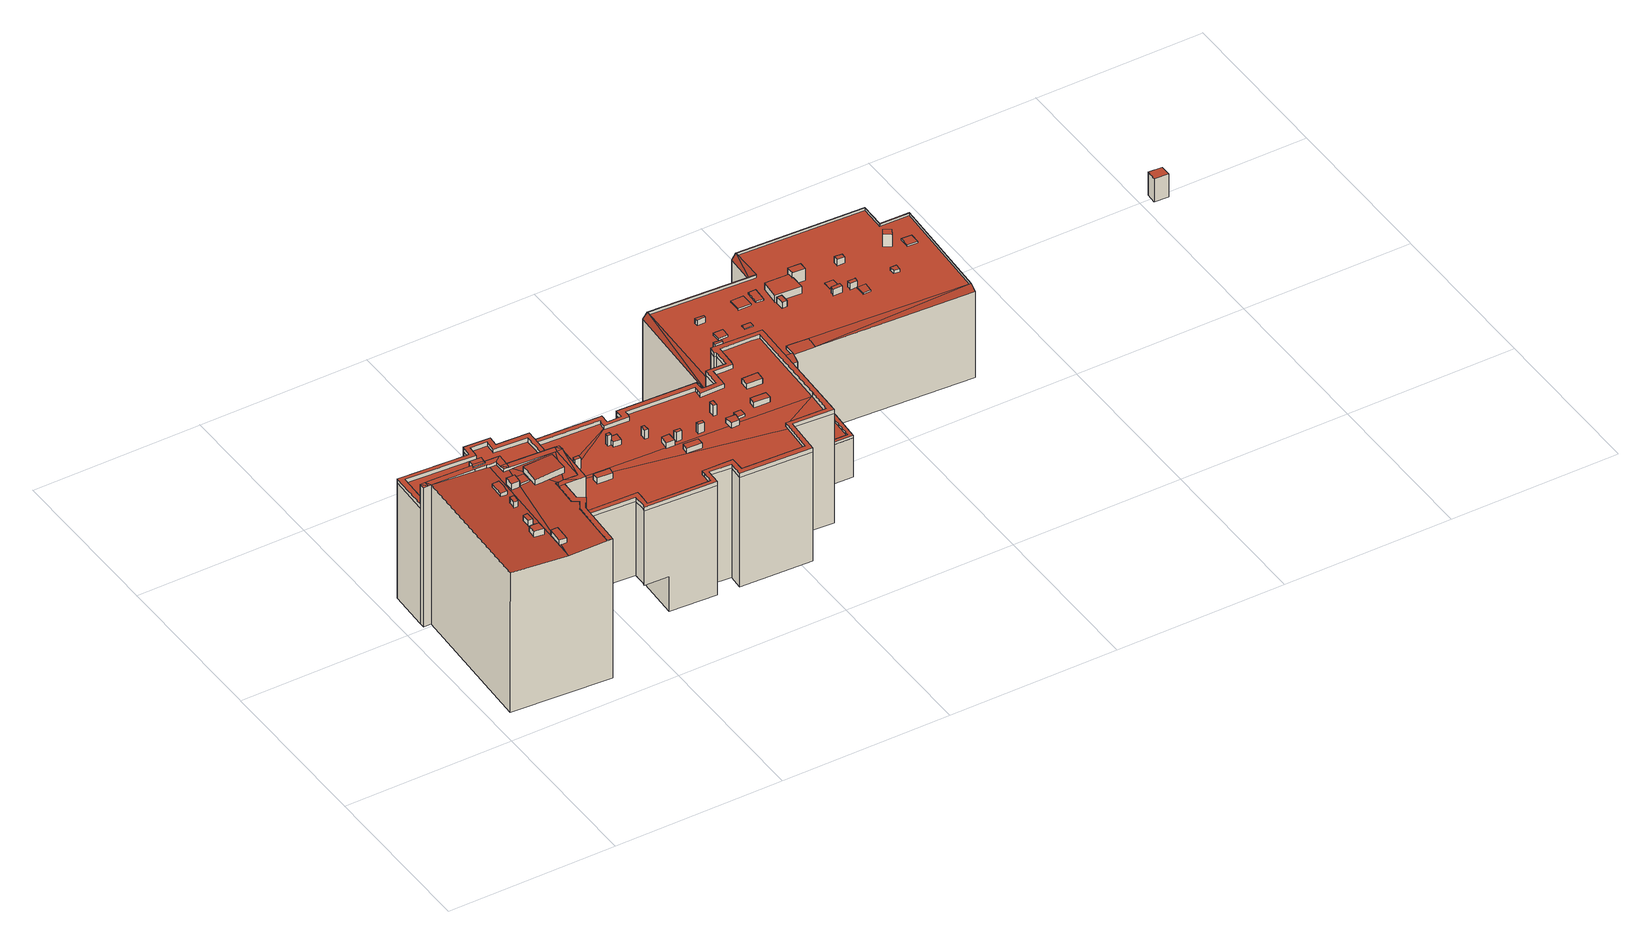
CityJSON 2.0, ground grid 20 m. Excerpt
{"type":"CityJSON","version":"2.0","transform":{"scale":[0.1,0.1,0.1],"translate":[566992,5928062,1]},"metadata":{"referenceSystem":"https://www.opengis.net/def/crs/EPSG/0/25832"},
"CityObjects":{
"building1":{"type":"Building","attributes":{"Grundfläche 2D":"297.044442","Grundhöhe NN":"3.258"},"children":["building1-1","building1-2","building1-3","building1-4","building1-5","building1-6","building1-7","building1-8","building1-9","building1-10"],"geometry":[{"type":"MultiSurface","lod":"3","boundaries":[[[0,1,2,3,4,5,6,7,8,9,10,11,12,13,14,15]],[[16,17,16,18,19,18,20,21,22,23,24]],[[25,26,27,28,29,30,31,32,33,34,35,36,37,38,39,40,41,42,23,43]],[[36,44,45,46,47,38,37]],[[47,46,45,44,48,49]],[[42,41,40,50,51,24,23]],[[52,53,20]],[[54,55,56,57]],[[58,59,60,52,20,61,62,63,54,57,64,65]],[[66,67,55]],[[67,56,55]],[[67,68,69,49,70,71,56]],[[49,72,48,73,74]],[[74,70,49]],[[75,76,73,48,77,44,78,79]],[[44,80,81,82,83,78]],[[84,82,81]],[[85,86,87,83,82,88,31,89,90,91,92,93,94]],[[74,95,96,70]],[[97,53,52]],[[98,53,97]],[[99,100,101,102,103,104,105,106,107,108,109,110,111]],[[112,113,114,115,116]],[[6,5,106,105]],[[104,7,6,105]],[[104,103,8,7]],[[9,8,103,102]],[[101,10,9,102]],[[101,100,11,10]],[[12,11,100,99]],[[117,118,14,13]],[[118,119,15,14]],[[119,120,0,15]],[[120,121,1,0]],[[121,122,2,1]],[[122,123,3,2]],[[123,124,4,3]],[[18,61,20]],[[62,61,18,16]],[[62,16,24,51,54,63]],[[20,53,98]],[[51,50,66,55,54]],[[68,67,66,50,40,39,38,47,49,69]],[[49,48,72]],[[80,44,77,48,44,36,35,84,81]],[[82,84,35,34,33,88]],[[33,32,31,88]],[[29,90,89,31,30]],[[90,29,28,27,26,92,91]],[[26,25,93,92]],[[25,94,93]],[[78,79,75,76,75,79,78,83]],[[76,95,74,73]],[[96,70,71,125,56,71,70,96,95]],[[125,126,57,56]],[[126,127,112,64,57]],[[60,59,114,97,52]],[[118,117,128,129]],[[119,118,129,130]],[[120,119,130,131]],[[121,120,131,132]],[[122,121,132,133]],[[123,122,133,134]],[[124,123,134,135]],[[94,25,43,23,22,21,136,137]],[[85,94,137,138]],[[86,85,138,139]],[[87,86,139,140]],[[83,87,140,141]],[[142,143,144,76,75,79,78,83,141,145]],[[95,76,144,146]],[[12,99,111,110,125,71,70,96,95,146,128,117,13]],[[125,110,109,126]],[[108,107,106,5,4,97,114,113,112,127,126,109]],[[97,4,124,135,147,98]],[[20,98,147,148]],[[21,20,148,136]],[[128,146,144,143,142,145,141,140,139,138,137,136,148,147,135,134,133,132,131,130,129]]],"semantics":{"surfaces":[{"type":"RoofSurface"},{"type":"WallSurface"},{"type":"GroundSurface"}],"values":[0,0,0,0,0,0,0,0,0,0,0,0,0,0,0,0,0,0,0,0,0,0,0,1,1,1,1,1,1,1,1,1,1,1,1,1,1,1,1,1,1,1,1,1,1,1,1,1,1,1,1,1,1,1,1,1,1,1,1,1,1,1,1,1,1,1,1,1,1,1,1,1,1,1,1,1,1,2]}}]},
"building1-1":{"type":"BuildingInstallation","parents":["building1"],"geometry":[{"type":"MultiSurface","lod":"3","boundaries":[[[149,150,151,152]],[[153,107,108,112,113]],[[108,154,149,152,64,112]],[[150,149,154,155]],[[107,153,114,59,151,150,155]]],"semantics":{"surfaces":[{"type":"RoofSurface"},{"type":"WallSurface"}],"values":[0,1,1,1,1]}}]},
"building1-2":{"type":"BuildingInstallation","parents":["building1"],"geometry":[{"type":"MultiSurface","lod":"3","boundaries":[[[156,157,158,159,160]],[[161,162,163,158,157,156]],[[163,164,159,158]],[[165,160,159,164]],[[165,161,156,160]]],"semantics":{"surfaces":[{"type":"RoofSurface"},{"type":"WallSurface"}],"values":[0,1,1,1,1]}}]},
"building1-3":{"type":"BuildingInstallation","parents":["building1"],"geometry":[{"type":"MultiSurface","lod":"3","boundaries":[[[166,167,168,169,170,171]],[[167,166,171,172,173]],[[167,173,174,37,45,175,168]],[[46,176,169,168,175]],[[171,170,169,176,172]]],"semantics":{"surfaces":[{"type":"RoofSurface"},{"type":"WallSurface"}],"values":[0,1,1,1,1]}}]},
"building1-4":{"type":"BuildingInstallation","parents":["building1"],"geometry":[{"type":"MultiSurface","lod":"3","boundaries":[[[177,178,179,180,181]],[[179,178,177,182,183,184]],[[184,185,180,179]],[[185,19,186,187,181,180]],[[187,182,177,181]]],"semantics":{"surfaces":[{"type":"RoofSurface"},{"type":"WallSurface"}],"values":[0,1,1,1,1]}}]},
"building1-5":{"type":"BuildingInstallation","parents":["building1"],"geometry":[{"type":"MultiSurface","lod":"3","boundaries":[[[188,189,190,191]],[[191,190,192,193]],[[188,191,193,194]],[[189,188,194,195]],[[190,189,195,192]]],"semantics":{"surfaces":[{"type":"RoofSurface"},{"type":"WallSurface"}],"values":[0,1,1,1,1]}}]},
"building1-6":{"type":"BuildingInstallation","parents":["building1"],"geometry":[{"type":"MultiSurface","lod":"3","boundaries":[[[196,197,198,199]],[[200,201,199,198]],[[197,196,202,203]],[[203,200,198,197]],[[196,199,201,202]]],"semantics":{"surfaces":[{"type":"RoofSurface"},{"type":"WallSurface"}],"values":[0,1,1,1,1]}}]},
"building1-7":{"type":"BuildingInstallation","parents":["building1"],"geometry":[{"type":"MultiSurface","lod":"3","boundaries":[[[204,205,206,207]],[[208,205,204,209]],[[208,210,206,205]],[[207,206,210,211]],[[211,209,204,207]]],"semantics":{"surfaces":[{"type":"RoofSurface"},{"type":"WallSurface"}],"values":[0,1,1,1,1]}}]},
"building1-8":{"type":"BuildingInstallation","parents":["building1"],"geometry":[{"type":"MultiSurface","lod":"3","boundaries":[[[212,213,214,215,216,217]],[[218,219,17,214,213,212]],[[17,220,215,214]],[[220,221,216,215]],[[221,222,217,216]],[[218,212,217,222]]],"semantics":{"surfaces":[{"type":"RoofSurface"},{"type":"WallSurface"}],"values":[0,1,1,1,1,1]}}]},
"building1-9":{"type":"BuildingInstallation","parents":["building1"],"geometry":[{"type":"MultiSurface","lod":"3","boundaries":[[[223,224,225,226]],[[41,227,224,223,228]],[[227,229,225,224]],[[230,226,225,229,42]],[[230,228,223,226]]],"semantics":{"surfaces":[{"type":"RoofSurface"},{"type":"WallSurface"}],"values":[0,1,1,1,1]}}]},
"building1-10":{"type":"BuildingInstallation","parents":["building1"],"geometry":[{"type":"MultiSurface","lod":"3","boundaries":[[[152,151,231,232]],[[59,58,231,151]],[[58,65,232,231]],[[65,64,152,232]]],"semantics":{"surfaces":[{"type":"RoofSurface"},{"type":"WallSurface"}],"values":[0,1,1,1]}}]},
"building2":{"type":"Building","attributes":{"Grundfläche 2D":"347.650375","Grundhöhe NN":"3.026"},"children":["building2-1","building2-2","building2-3","building2-4","building2-5","building2-6","building2-7","building2-8","building2-9","building2-10","building2-11","building2-12","building2-13","building2-14","building2-15"],"geometry":[{"type":"Solid","lod":"3","boundaries":[[[[233,234,235,236,237,238,239,240,241,242,243,244,245,246,247,248,249,250,251,252,253,254,255,256,257,258,259,260,261,262,263,264,265,266,267,268,269,270,271,272,273,274,275,276,277,278,279,280,281,282,283,284,285,286,287,288,289,290,291,292,293,294,295,296,297,298,299,300,301,302,303,304,305]],[[306,307,308,309,310]],[[311,306,312,313,314,315,316,317,318,319,320,321,322,323,324,325,326,327,328,329,330]],[[331,332,333]],[[334,335,306,311,333,332,336,337]],[[308,307,306,335,334,337,336,332,338,339,340,341,342,343,344,345,346,347,348,349,350,351,352,353,354,355,356,357,358,359,360,361,309]],[[309,362,363,364,365,310]],[[366,367,368,369,370,371,372,373,374,375,376,377,378,379,380]],[[381,364,266,265]],[[363,267,266,364]],[[363,362,309,361,270,269,268,267]],[[361,360,271,270]],[[272,271,360,359]],[[359,358,273,272]],[[274,273,358,357]],[[275,274,357,356]],[[356,355,276,275]],[[355,354,277,276]],[[354,353,352,351,278,277]],[[351,350,349,279,278]],[[281,280,279,349,348,347,346,345,344,284,283,282]],[[343,342,285,284,344]],[[285,342,341,340,339,338,332,286]],[[287,286,332,331]],[[333,288,287,331]],[[329,328,291,290,289,288,333,311,330]],[[292,291,328,327]],[[327,326,293,292]],[[326,325,324,294,293]],[[324,323,322,296,295,294]],[[297,296,322,321]],[[298,297,321,320]],[[318,317,301,300,299,298,320,319]],[[301,317,316,315,314,302]],[[314,313,303,302]],[[313,382,383,305,304,303]],[[383,384,385,234,233,305]],[[385,386,235,234]],[[386,387,388,237,236,235]],[[388,389,238,237]],[[389,390,239,238]],[[390,391,240,239]],[[391,392,241,240]],[[392,393,242,241]],[[393,394,243,242]],[[395,244,243,394]],[[395,396,397,398,399,247,246,245,244]],[[399,400,248,247]],[[400,401,402,250,249,248]],[[251,250,402,403]],[[403,404,252,251]],[[404,405,253,252]],[[405,406,407,255,254,253]],[[407,408,256,255]],[[408,409,410,258,257,256]],[[410,411,259,258]],[[411,412,260,259]],[[412,413,261,260]],[[413,414,262,261]],[[414,415,416,381,265,264,263,262]],[[417,365,364,381,418,419]],[[310,365,417,420]],[[312,306,310,420,421]],[[422,423,383,382,313,312,421,424]],[[425,385,384,383,423,426]],[[427,428,386,385,425,429]],[[428,430,431,388,387,386]],[[431,432,433,434,389,388]],[[390,389,434,435]],[[391,390,435,436]],[[392,391,436,437]],[[393,392,437,438]],[[394,393,438,439]],[[395,394,439,440]],[[441,442,399,398,397,396,395,440,443]],[[400,399,442,444]],[[445,402,401,400,444,446]],[[403,402,445,447]],[[404,403,447,448]],[[405,404,448,449,380,450]],[[450,380,450,405]],[[405,450,380,379,378,407,406]],[[407,378,377,408]],[[410,409,408,377,376,375]],[[410,375,374,411]],[[411,374,373,412]],[[412,373,372,413]],[[413,372,371,414]],[[368,451,452,453,418,381,416,415,414,371,370,369]],[[366,380,449,454]],[[455,456,367,366,454,457]],[[368,367,456,451]],[[433,432,458,459]],[[427,429,453,452]],[[455,457,459,458]],[[448,447,445,446,444,442,441,443,440,439,438,437,436,435,434,433,459,457,454,449]],[[423,422,424,421,420,417,419,418,453,429,425,426]],[[451,456,455,458,432,431,430,428,427,452]]]],"semantics":{"surfaces":[{"type":"RoofSurface"},{"type":"WallSurface"},{"type":"GroundSurface"},{"type":"OuterCeilingSurface"}],"values":[[0,0,0,0,0,0,0,0,1,1,1,1,1,1,1,1,1,1,1,1,1,1,1,1,1,1,1,1,1,1,1,1,1,1,1,1,1,1,1,1,1,1,1,1,1,1,1,1,1,1,1,1,1,1,1,1,1,1,1,1,1,1,1,1,1,1,1,1,1,1,1,1,1,1,1,1,1,1,1,1,1,1,1,1,1,1,1,1,1,1,1,1,1,1,1,2,2,3]]}}]},
"building2-1":{"type":"BuildingInstallation","parents":["building2"],"geometry":[{"type":"MultiSurface","lod":"3","boundaries":[[[460,461,462,463]],[[463,462,464,465]],[[460,463,465,466]],[[461,460,466,467]],[[462,461,467,464]]],"semantics":{"surfaces":[{"type":"RoofSurface"},{"type":"WallSurface"}],"values":[0,1,1,1,1]}}]},
"building2-2":{"type":"BuildingInstallation","parents":["building2"],"geometry":[{"type":"MultiSurface","lod":"3","boundaries":[[[468,469,470,471]],[[471,470,472,473]],[[468,471,473,474]],[[469,468,474,475]],[[470,469,475,472]]],"semantics":{"surfaces":[{"type":"RoofSurface"},{"type":"WallSurface"}],"values":[0,1,1,1,1]}}]},
"building2-3":{"type":"BuildingInstallation","parents":["building2"],"geometry":[{"type":"MultiSurface","lod":"3","boundaries":[[[476,477,478,479,480,450,481,482]],[[368,369,370,478,477,476]],[[479,478,370,483]],[[480,479,483,379]],[[379,380,450,480]],[[380,366,481,450]],[[366,367,482,481]],[[367,368,476,482]]],"semantics":{"surfaces":[{"type":"RoofSurface"},{"type":"WallSurface"}],"values":[0,1,1,1,1,1,1,1]}}]},
"building2-4":{"type":"BuildingInstallation","parents":["building2"],"geometry":[{"type":"MultiSurface","lod":"3","boundaries":[[[484,485,486,487]],[[337,488,485,484,489]],[[488,490,486,485]],[[491,487,486,490,336]],[[491,489,484,487]]],"semantics":{"surfaces":[{"type":"RoofSurface"},{"type":"WallSurface"}],"values":[0,1,1,1,1]}}]},
"building2-5":{"type":"BuildingInstallation","parents":["building2"],"geometry":[{"type":"MultiSurface","lod":"3","boundaries":[[[492,493,494,495]],[[496,493,492,497]],[[498,494,493,496]],[[498,499,495,494]],[[499,497,492,495]]],"semantics":{"surfaces":[{"type":"RoofSurface"},{"type":"WallSurface"}],"values":[0,1,1,1,1]}}]},
"building2-6":{"type":"BuildingInstallation","parents":["building2"],"geometry":[{"type":"MultiSurface","lod":"3","boundaries":[[[500,501,502,503]],[[503,502,504,505]],[[500,503,505,506]],[[501,500,506,507]],[[502,501,507,504]]],"semantics":{"surfaces":[{"type":"RoofSurface"},{"type":"WallSurface"}],"values":[0,1,1,1,1]}}]},
"building2-7":{"type":"BuildingInstallation","parents":["building2"],"geometry":[{"type":"MultiSurface","lod":"3","boundaries":[[[508,509,510,511]],[[511,510,512,513]],[[508,511,513,514]],[[509,508,514,515]],[[510,509,515,512]]],"semantics":{"surfaces":[{"type":"RoofSurface"},{"type":"WallSurface"}],"values":[0,1,1,1,1]}}]},
"building2-8":{"type":"BuildingInstallation","parents":["building2"],"geometry":[{"type":"MultiSurface","lod":"3","boundaries":[[[516,517,518,519,520,521]],[[522,523,519,518]],[[524,520,519,523]],[[521,525,526,516]],[[526,527,517,516]],[[527,522,518,517]]],"semantics":{"surfaces":[{"type":"RoofSurface"},{"type":"WallSurface"}],"values":[0,1,1,1,1,1]}}]},
"building2-9":{"type":"BuildingInstallation","parents":["building2"],"geometry":[{"type":"MultiSurface","lod":"3","boundaries":[[[528,529,530,531]],[[532,531,530,520,524]],[[532,533,528,531]],[[525,521,529,528,533]],[[521,520,530,529]]],"semantics":{"surfaces":[{"type":"RoofSurface"},{"type":"WallSurface"}],"values":[0,1,1,1,1]}}]},
"building2-10":{"type":"BuildingInstallation","parents":["building2"],"geometry":[{"type":"MultiSurface","lod":"3","boundaries":[[[534,535,536,537,538]],[[537,536,535,539,335,540]],[[540,334,538,537]],[[534,538,334,541]],[[541,539,535,534]]],"semantics":{"surfaces":[{"type":"RoofSurface"},{"type":"WallSurface"}],"values":[0,1,1,1,1]}}]},
"building2-11":{"type":"BuildingInstallation","parents":["building2"],"geometry":[{"type":"MultiSurface","lod":"3","boundaries":[[[542,543,544,545]],[[545,544,546,547]],[[542,545,547,548]],[[543,542,548,549]],[[544,543,549,546]]],"semantics":{"surfaces":[{"type":"RoofSurface"},{"type":"WallSurface"}],"values":[0,1,1,1,1]}}]},
"building2-12":{"type":"BuildingInstallation","parents":["building2"],"geometry":[{"type":"MultiSurface","lod":"3","boundaries":[[[550,551,552,553,554]],[[555,552,551,550,556,307]],[[553,552,555,557]],[[554,553,557,558]],[[308,556,550,554,558]]],"semantics":{"surfaces":[{"type":"RoofSurface"},{"type":"WallSurface"}],"values":[0,1,1,1,1]}}]},
"building2-13":{"type":"BuildingInstallation","parents":["building2"],"geometry":[{"type":"MultiSurface","lod":"3","boundaries":[[[559,560,561,562]],[[562,561,563,564]],[[559,562,564,565]],[[565,566,560,559]],[[566,563,561,560]]],"semantics":{"surfaces":[{"type":"RoofSurface"},{"type":"WallSurface"}],"values":[0,1,1,1,1]}}]},
"building2-14":{"type":"BuildingInstallation","parents":["building2"],"geometry":[{"type":"MultiSurface","lod":"3","boundaries":[[[567,568,569,570]],[[570,569,571,572]],[[572,573,567,570]],[[568,567,573,574]],[[574,571,569,568]]],"semantics":{"surfaces":[{"type":"RoofSurface"},{"type":"WallSurface"}],"values":[0,1,1,1,1]}}]},
"building2-15":{"type":"BuildingInstallation","parents":["building2"],"geometry":[{"type":"MultiSurface","lod":"3","boundaries":[[[575,576,577,578]],[[578,577,579,580]],[[575,578,580,581]],[[576,575,581,582]],[[577,576,582,579]]],"semantics":{"surfaces":[{"type":"RoofSurface"},{"type":"WallSurface"}],"values":[0,1,1,1,1]}}]},
"building3":{"type":"Building","attributes":{"Grundfläche 2D":"520.315060","Grundhöhe NN":"1.078"},"children":["building3-1","building3-2","building3-3","building3-4","building3-5","building3-6","building3-7","building3-8","building3-9","building3-10","building3-11","building3-12","building3-13","building3-14","building3-15","building3-16","building3-17","building3-18","building3-19","building3-20"],"geometry":[{"type":"Solid","lod":"3","boundaries":[[[[583,584,585,586,587,588,589,590,591,592]],[[593,594,595,596,597,598]],[[599,598,597,600]],[[599,600,601]],[[594,602,603,604,605,595]],[[606,607,603]],[[607,604,603]],[[608,609,606]],[[609,607,606]],[[610,609,608]],[[611,609,610]],[[610,612,613,611]],[[612,614,615,613]],[[616,615,614]],[[617,615,616]],[[618,619,616]],[[619,617,616]],[[620,619,618]],[[620,621,622,619]],[[623,624,625,626,627,628,629,630,631,632,633,634]],[[625,624,619,622]],[[619,624,623,617]],[[617,623,634,615]],[[615,634,633,613]],[[613,633,632,611]],[[632,631,609,611]],[[609,631,630,607]],[[605,604,607,630,629,595]],[[597,596,595,629,628,627]],[[627,626,600,597]],[[591,590,635,636]],[[592,591,636,637]],[[590,589,588,587,638,639,635]],[[593,598,585,584,594]],[[592,637,640,606,603,602,594,584,583]],[[608,606,640,641]],[[610,608,641,642]],[[612,610,642,643]],[[614,612,643,644]],[[616,614,644,645]],[[618,616,645,646]],[[620,618,646,647]],[[621,620,647,648]],[[625,622,621,648,649]],[[626,625,649,650]],[[600,626,650,638,587,601]],[[599,601,587,586,585,598]],[[643,642,641,640,637,636,635,639,638,650,649,648,647,646,645,644]]]],"semantics":{"surfaces":[{"type":"RoofSurface"},{"type":"WallSurface"},{"type":"GroundSurface"}],"values":[[0,0,0,0,0,0,0,0,0,0,0,0,0,0,0,0,0,0,0,0,1,1,1,1,1,1,1,1,1,1,1,1,1,1,1,1,1,1,1,1,1,1,1,1,1,1,1,2]]}}]},
"building3-1":{"type":"BuildingInstallation","parents":["building3"],"geometry":[{"type":"MultiSurface","lod":"3","boundaries":[[[651,652,653,654,655,656]],[[592,583,652,651]],[[653,652,583,657]],[[654,653,657,589]],[[589,590,655,654]],[[590,591,656,655]],[[591,592,651,656]]],"semantics":{"surfaces":[{"type":"RoofSurface"},{"type":"WallSurface"}],"values":[0,1,1,1,1,1,1]}}]},
"building3-2":{"type":"BuildingInstallation","parents":["building3"],"geometry":[{"type":"MultiSurface","lod":"3","boundaries":[[[658,659,660,661,662,663]],[[662,661,664,665]],[[665,666,663,662]],[[667,658,663,666]],[[667,668,659,658]]],"semantics":{"surfaces":[{"type":"RoofSurface"},{"type":"WallSurface"}],"values":[0,1,1,1,1]}}]},
"building3-3":{"type":"BuildingInstallation","parents":["building3"],"geometry":[{"type":"MultiSurface","lod":"3","boundaries":[[[669,670,671,672]],[[673,674,672,671]],[[674,675,669,672]],[[676,670,669,675]],[[671,670,676,673]]],"semantics":{"surfaces":[{"type":"RoofSurface"},{"type":"WallSurface"}],"values":[0,1,1,1,1]}}]},
"building3-4":{"type":"BuildingInstallation","parents":["building3"],"geometry":[{"type":"MultiSurface","lod":"3","boundaries":[[[677,678,679,680]],[[681,682,678,677]],[[682,683,679,678]],[[683,684,680,679]],[[684,681,677,680]]],"semantics":{"surfaces":[{"type":"RoofSurface"},{"type":"WallSurface"}],"values":[0,1,1,1,1]}}]},
"building3-5":{"type":"BuildingInstallation","parents":["building3"],"geometry":[{"type":"MultiSurface","lod":"3","boundaries":[[[685,686,687,688]],[[685,688,689,690]],[[688,687,691,689]],[[686,685,690,692]],[[687,686,692,691]]],"semantics":{"surfaces":[{"type":"RoofSurface"},{"type":"WallSurface"}],"values":[0,1,1,1,1]}}]},
"building3-6":{"type":"BuildingInstallation","parents":["building3"],"geometry":[{"type":"MultiSurface","lod":"3","boundaries":[[[693,694,695,696]],[[696,695,697,698]],[[693,696,698,699]],[[694,693,699,700]],[[695,694,700,697]]],"semantics":{"surfaces":[{"type":"RoofSurface"},{"type":"WallSurface"}],"values":[0,1,1,1,1]}}]},
"building3-7":{"type":"BuildingInstallation","parents":["building3"],"geometry":[{"type":"MultiSurface","lod":"3","boundaries":[[[701,702,703,704]],[[705,706,704,703]],[[701,704,706,707]],[[702,701,707,708]],[[708,705,703,702]]],"semantics":{"surfaces":[{"type":"RoofSurface"},{"type":"WallSurface"}],"values":[0,1,1,1,1]}}]},
"building3-8":{"type":"BuildingInstallation","parents":["building3"],"geometry":[{"type":"MultiSurface","lod":"3","boundaries":[[[709,710,711,712,713]],[[711,710,714,715]],[[712,711,715,716]],[[713,712,716,717]],[[714,710,709,713,717,718]]],"semantics":{"surfaces":[{"type":"RoofSurface"},{"type":"WallSurface"}],"values":[0,1,1,1,1]}}]},
"building3-9":{"type":"BuildingInstallation","parents":["building3"],"geometry":[{"type":"MultiSurface","lod":"3","boundaries":[[[719,720,721,722]],[[722,721,723,724]],[[719,722,724,725]],[[720,719,725,726]],[[721,720,726,723]]],"semantics":{"surfaces":[{"type":"RoofSurface"},{"type":"WallSurface"}],"values":[0,1,1,1,1]}}]},
"building3-10":{"type":"BuildingInstallation","parents":["building3"],"geometry":[{"type":"MultiSurface","lod":"3","boundaries":[[[727,728,729,730]],[[730,729,731,732]],[[727,730,732,733]],[[728,727,733,734]],[[729,728,734,731]]],"semantics":{"surfaces":[{"type":"RoofSurface"},{"type":"WallSurface"}],"values":[0,1,1,1,1]}}]},
"building3-11":{"type":"BuildingInstallation","parents":["building3"],"geometry":[{"type":"MultiSurface","lod":"3","boundaries":[[[735,736,737,738]],[[738,737,739,740]],[[740,741,735,738]],[[741,742,736,735]],[[737,736,742,739]]],"semantics":{"surfaces":[{"type":"RoofSurface"},{"type":"WallSurface"}],"values":[0,1,1,1,1]}}]},
"building3-12":{"type":"BuildingInstallation","parents":["building3"],"geometry":[{"type":"MultiSurface","lod":"3","boundaries":[[[743,744,745,746]],[[747,748,746,745]],[[743,746,748,749]],[[749,750,744,743]],[[745,744,750,747]]],"semantics":{"surfaces":[{"type":"RoofSurface"},{"type":"WallSurface"}],"values":[0,1,1,1,1]}}]},
"building3-13":{"type":"BuildingInstallation","parents":["building3"],"geometry":[{"type":"MultiSurface","lod":"3","boundaries":[[[751,752,753,754]],[[754,753,755,756]],[[751,754,756,757]],[[752,751,757,758]],[[753,752,758,755]]],"semantics":{"surfaces":[{"type":"RoofSurface"},{"type":"WallSurface"}],"values":[0,1,1,1,1]}}]},
"building3-14":{"type":"BuildingInstallation","parents":["building3"],"geometry":[{"type":"MultiSurface","lod":"3","boundaries":[[[759,760,761,762]],[[760,759,763,764]],[[764,765,761,760]],[[765,766,762,761]],[[759,762,766,763]]],"semantics":{"surfaces":[{"type":"RoofSurface"},{"type":"WallSurface"}],"values":[0,1,1,1,1]}}]},
"building3-15":{"type":"BuildingInstallation","parents":["building3"],"geometry":[{"type":"MultiSurface","lod":"3","boundaries":[[[767,768,769,770,771]],[[772,768,767,771,773,774]],[[769,768,772,775]],[[770,769,775,776]],[[771,770,776,773]]],"semantics":{"surfaces":[{"type":"RoofSurface"},{"type":"WallSurface"}],"values":[0,1,1,1,1]}}]},
"building3-16":{"type":"BuildingInstallation","parents":["building3"],"geometry":[{"type":"MultiSurface","lod":"3","boundaries":[[[777,778,779,780,781]],[[660,659,668,782,779,778,777]],[[782,783,780,779]],[[783,784,781,780]],[[781,784,664,661,660,777]]],"semantics":{"surfaces":[{"type":"RoofSurface"},{"type":"WallSurface"}],"values":[0,1,1,1,1]}}]},
"building3-17":{"type":"BuildingInstallation","parents":["building3"],"geometry":[{"type":"MultiSurface","lod":"3","boundaries":[[[785,786,787,788]],[[788,787,789,790]],[[785,788,790,791]],[[791,792,786,785]],[[792,789,787,786]]],"semantics":{"surfaces":[{"type":"RoofSurface"},{"type":"WallSurface"}],"values":[0,1,1,1,1]}}]},
"building3-18":{"type":"BuildingInstallation","parents":["building3"],"geometry":[{"type":"MultiSurface","lod":"3","boundaries":[[[793,794,795,796,797]],[[795,794,798,799]],[[796,795,799,800]],[[801,793,797,796,800,802]],[[794,793,801,798]]],"semantics":{"surfaces":[{"type":"RoofSurface"},{"type":"WallSurface"}],"values":[0,1,1,1,1]}}]},
"building3-19":{"type":"BuildingInstallation","parents":["building3"],"geometry":[{"type":"MultiSurface","lod":"3","boundaries":[[[803,804,805,806]],[[806,805,807,808]],[[803,806,808,809]],[[804,803,809,810]],[[805,804,810,807]]],"semantics":{"surfaces":[{"type":"RoofSurface"},{"type":"WallSurface"}],"values":[0,1,1,1,1]}}]},
"building3-20":{"type":"BuildingInstallation","parents":["building3"],"geometry":[{"type":"MultiSurface","lod":"3","boundaries":[[[811,812,813,814,815]],[[813,812,816,817]],[[814,813,817,818]],[[819,811,815,814,818,820]],[[812,811,819,816]]],"semantics":{"surfaces":[{"type":"RoofSurface"},{"type":"WallSurface"}],"values":[0,1,1,1,1]}}]},
"building4":{"type":"Building","attributes":{"Grundfläche 2D":"2.107833","Grundhöhe NN":"3.460"},"geometry":[{"type":"Solid","lod":"3","boundaries":[[[[821,822,823,824]],[[825,826,824,823]],[[826,827,821,824]],[[827,828,822,821]],[[828,825,823,822]],[[828,827,826,825]]]],"semantics":{"surfaces":[{"type":"RoofSurface"},{"type":"WallSurface"},{"type":"GroundSurface"}],"values":[[0,1,1,1,1,2]]}}]}
},
"vertices":[
[124,240,179],[93,242,179],[92,229,179],[9,234,179],[7,187,179],[13,187,179],[15,229,179],[97,224,179],[98,237,179],[118,236,179],[117,223,179],[156,220,179],[155,166,179],[159,165,179],[162,226,179],[123,228,179],[81,178,201],[77,138,201],[67,178,202],[64,56,202],[16,180,205],[9,17,205],[63,14,202],[77,13,201],[84,177,201],[121,10,204],[122,30,204],[124,60,204],[124,66,204],[124,68,204],[125,69,204],[130,78,205],[127,81,204],[123,83,204],[125,102,204],[125,116,204],[129,116,204],[123,126,204],[102,162,202],[101,162,202],[98,162,202],[82,51,201],[80,33,201],[118,10,204],[134,116,205],[138,125,205],[141,134,205],[151,159,205],[151,115,205],[153,159,205],[92,163,201],[92,177,201],[13,187,205],[13,180,205],[92,177,205],[92,169,205],[99,169,205],[100,183,205],[67,181,205],[68,185,205],[16,187,205],[67,178,205],[81,178,205],[84,177,205],[81,184,205],[81,181,205],[92,163,205],[98,162,205],[101,162,205],[102,162,205],[155,166,205],[153,166,205],[153,156,205],[159,156,205],[160,159,205],[154,109,205],[157,109,205],[149,115,205],[149,109,205],[151,109,205],[132,116,205],[129,116,205],[125,110,205],[132,110,205],[125,116,205],[130,66,205],[139,80,205],[131,86,205],[123,83,205],[125,69,205],[124,68,205],[124,66,205],[122,30,205],[121,10,205],[127,9,205],[160,165,205],[159,165,205],[7,187,205],[7,180,205],[155,166,174],[156,220,174],[117,223,174],[118,236,174],[98,237,174],[97,224,174],[15,229,174],[13,187,174],[68,185,174],[81,184,174],[100,183,174],[99,169,174],[153,166,174],[81,184,201],[80,184,201],[68,185,202],[67,181,202],[81,181,201],[159,165,174],[162,226,174],[123,228,174],[124,240,174],[93,242,174],[92,229,174],[9,234,174],[7,187,174],[99,169,202],[100,183,202],[84,184,201],[159,165,23],[162,226,23],[123,228,23],[124,240,23],[93,242,23],[92,229,23],[9,234,23],[7,187,23],[9,17,23],[127,9,23],[130,66,23],[139,80,23],[131,86,23],[132,110,23],[151,109,23],[154,109,23],[157,109,23],[149,109,23],[160,165,23],[7,180,23],[16,180,23],
[82,190,206],[68,191,206],[68,185,206],[81,184,206],[68,185,201],[82,190,174],[68,191,174],
[70,108,209],[73,108,209],[75,108,209],[76,117,209],[71,117,209],[70,108,201],[73,108,201],[75,108,201],[76,117,201],[71,117,201],
[108,144,210],[107,126,210],[141,125,213],[142,150,212],[109,151,210],[108,151,210],[108,151,202],[107,126,203],[115,126,203],[141,125,205],[142,150,204],
[74,66,209],[69,67,209],[63,67,209],[62,57,209],[74,56,209],[74,66,201],[69,67,201],[63,67,202],[62,57,202],[68,56,201],[74,56,201],
[84,145,209],[84,134,209],[93,134,209],[94,145,209],[93,134,201],[94,145,201],[84,145,201],[84,134,201],
[95,147,204],[95,135,204],[106,135,204],[106,147,204],[106,135,202],[106,147,202],[95,147,201],[95,135,201],
[67,75,209],[72,75,209],[72,85,209],[67,85,209],[72,75,201],[67,75,202],[72,85,201],[67,85,202],
[76,130,206],[76,134,206],[77,138,206],[77,148,206],[69,148,206],[68,130,206],[76,130,201],[76,134,201],[77,148,201],[69,148,202],[68,130,202],
[87,51,208],[79,51,208],[78,33,208],[86,32,208],[79,51,201],[87,51,201],[78,33,201],[86,32,201],
[67,181,206],[81,181,206],
[148,101,168],[148,95,168],[206,92,168],[206,78,168],[205,74,168],[290,70,168],[291,88,168],[317,86,168],[316,69,168],[401,65,168],[404,109,168],[452,106,168],[458,249,168],[458,250,168],[458,254,168],[398,257,168],[398,256,168],[397,248,168],[399,248,168],[398,227,168],[374,228,168],[374,226,168],[373,206,168],[356,206,168],[356,211,168],[356,217,168],[263,221,168],[263,211,168],[246,211,168],[246,222,168],[242,222,168],[241,222,168],[162,226,168],[162,221,168],[241,217,168],[240,211,168],[240,208,168],[240,207,168],[269,206,168],[270,210,168],[270,215,168],[351,211,168],[351,207,168],[350,200,168],[379,200,168],[380,223,168],[403,222,168],[403,223,168],[404,227,168],[404,229,168],[404,230,168],[405,251,168],[452,249,168],[448,142,168],[446,112,168],[399,114,168],[399,110,168],[399,109,168],[396,72,168],[322,75,168],[322,92,168],[286,93,168],[286,91,168],[286,89,168],[285,75,168],[211,78,168],[212,91,168],[212,92,168],[212,98,168],[154,100,168],[154,109,168],[151,109,168],[149,109,168],[159,156,162],[180,169,162],[185,172,162],[240,208,163],[160,165,163],[399,110,163],[157,109,163],[154,109,163],[154,100,163],[185,99,163],[202,98,163],[212,98,163],[212,92,163],[212,91,163],[211,78,163],[285,75,163],[286,89,163],[286,91,163],[286,93,163],[311,92,163],[322,92,163],[322,75,163],[396,72,163],[399,108,163],[399,109,163],[446,112,162],[448,142,162],[399,114,163],[288,149,162],[278,150,162],[361,146,162],[351,146,162],[448,145,162],[448,146,162],[450,189,162],[452,247,163],[452,249,163],[443,250,163],[405,251,163],[404,230,163],[404,229,163],[404,227,163],[403,223,163],[403,222,163],[392,222,163],[380,223,163],[379,211,163],[379,201,163],[379,200,163],[350,200,163],[351,207,163],[351,211,163],[270,215,163],[270,210,163],[269,206,163],[240,207,163],[240,211,163],[241,217,163],[162,221,163],[159,165,163],[374,230,73],[238,236,73],[238,222,73],[241,222,73],[242,222,73],[246,222,73],[246,211,73],[263,211,73],[263,221,73],[356,217,73],[356,211,73],[356,206,73],[373,206,73],[374,226,73],[374,228,73],[162,226,163],[151,109,163],[149,109,163],[148,101,163],[148,95,163],[206,92,163],[206,78,163],[205,74,163],[290,70,163],[291,88,163],[317,86,163],[316,69,163],[401,65,163],[404,109,163],[452,106,163],[453,142,162],[458,249,163],[458,250,163],[458,254,163],[398,257,163],[398,256,163],[397,248,163],[399,248,163],[398,227,163],[374,228,163],[374,226,163],[373,206,163],[356,206,163],[356,211,163],[356,217,163],[263,221,163],[263,211,163],[246,211,163],[246,222,163],[242,222,163],[241,222,163],[159,165,20],[162,226,20],[162,221,20],[160,165,20],[157,109,20],[151,109,20],[149,109,20],[154,109,20],[148,95,20],[148,101,20],[158,95,66],[206,92,66],[158,95,20],[206,78,66],[205,74,66],[234,73,66],[234,73,20],[290,70,20],[291,88,20],[317,86,20],[316,69,20],[401,65,20],[404,109,20],[452,106,20],[458,250,20],[458,254,20],[458,249,20],[398,257,20],[397,248,20],[398,256,20],[399,248,20],[398,227,20],[374,228,20],[374,228,77],[238,222,66],[165,226,66],[165,226,20],[374,230,20],[242,236,66],[238,236,66],[242,236,20],[241,222,66],[241,222,20],
[299,153,174],[299,157,174],[292,157,174],[292,153,174],[292,157,162],[292,153,162],[299,153,162],[299,157,162],
[318,152,174],[325,152,174],[325,156,174],[318,156,174],[325,156,162],[318,156,162],[318,152,162],[325,152,162],
[238,222,77],[241,222,77],[242,222,77],[242,231,77],[374,226,77],[374,230,77],[238,236,77],[242,231,73],
[351,152,169],[351,142,169],[361,142,169],[362,151,169],[351,142,162],[351,152,162],[361,142,162],[362,151,162],
[188,145,170],[188,137,170],[206,136,170],[207,144,170],[188,137,162],[188,145,162],[206,136,162],[207,144,162],
[373,159,165],[365,159,165],[365,151,165],[373,151,165],[365,151,162],[373,151,162],[373,159,162],[365,159,162],
[309,130,169],[309,138,169],[292,139,169],[291,131,169],[292,139,162],[291,131,162],[309,130,162],[309,138,162],
[233,179,169],[242,178,169],[243,188,169],[233,188,169],[233,187,169],[233,183,169],[243,188,162],[233,188,162],[233,187,162],[233,183,162],[233,179,162],[242,178,162],
[229,183,176],[233,183,176],[233,187,176],[229,187,176],[229,187,162],[229,183,162],
[288,160,169],[279,160,169],[278,150,169],[278,149,169],[288,149,169],[279,160,162],[278,149,162],[288,160,162],
[346,168,176],[350,168,176],[350,175,176],[346,175,176],[350,175,162],[346,175,162],[346,168,162],[350,168,162],
[181,172,176],[180,169,176],[180,168,176],[187,167,176],[187,172,176],[180,168,162],[181,172,162],[187,167,162],[187,172,162],
[398,197,169],[398,187,169],[416,186,169],[417,197,169],[416,186,162],[417,197,162],[398,197,162],[398,187,162],
[389,166,169],[388,158,169],[407,157,169],[407,165,169],[407,157,162],[407,165,162],[389,166,162],[388,158,162],
[267,173,174],[271,173,174],[271,180,174],[267,180,174],[271,180,162],[267,180,162],[267,173,162],[271,173,162],
[520,260,52],[497,261,52],[497,249,52],[493,249,52],[458,250,52],[458,249,52],[455,185,52],[455,181,52],[520,179,52],[525,260,52],[497,253,113],[497,261,113],[494,266,123],[494,261,123],[494,253,123],[497,249,113],[493,249,113],[458,254,123],[458,250,113],[520,260,113],[525,260,113],[520,264,123],[497,266,123],[710,250,113],[707,253,123],[716,386,113],[714,383,123],[682,387,113],[679,384,123],[683,417,113],[680,414,123],[527,424,113],[530,421,123],[525,385,113],[529,380,123],[400,391,113],[403,387,123],[393,257,113],[398,256,123],[398,257,123],[529,380,119],[403,387,119],[398,257,119],[458,254,119],[494,253,119],[494,261,119],[494,266,119],[707,253,119],[714,383,119],[679,384,119],[680,414,119],[530,421,119],[455,181,1],[520,179,1],[525,260,1],[458,250,1],[458,249,1],[710,250,1],[716,386,1],[682,387,1],[683,417,1],[527,424,1],[525,385,1],[400,391,1],[393,257,1],[398,256,1],[398,257,1],[458,254,1],
[525,260,55],[520,260,55],[516,183,55],[455,185,55],[455,181,55],[520,179,55],[516,183,52],
[555,334,128],[555,351,128],[554,351,128],[554,358,128],[526,359,128],[524,336,128],[554,358,119],[526,359,119],[524,336,119],[555,334,119],[555,351,119],
[446,274,120],[446,264,120],[456,263,120],[456,274,120],[456,263,119],[456,274,119],[446,274,119],[446,264,119],
[486,360,121],[486,345,121],[501,345,121],[501,360,121],[486,360,119],[486,345,119],[501,345,119],[501,360,119],
[525,334,127],[525,324,127],[531,324,127],[531,334,127],[531,334,119],[525,334,119],[531,324,119],[525,324,119],
[485,315,120],[485,321,120],[475,321,120],[475,315,120],[475,321,119],[475,315,119],[485,315,119],[485,321,119],
[454,324,122],[443,324,122],[443,314,122],[454,314,122],[443,314,119],[454,314,119],[454,324,119],[443,324,119],
[591,325,120],[593,325,120],[593,335,120],[583,335,120],[583,325,120],[593,325,119],[593,335,119],[583,335,119],[583,325,119],[591,325,119],
[437,350,126],[437,346,126],[447,346,126],[447,349,126],[447,346,119],[447,349,119],[437,350,119],[437,346,119],
[669,362,135],[665,355,135],[673,350,135],[677,357,135],[673,350,119],[677,357,119],[669,362,119],[665,355,119],
[581,319,127],[580,314,127],[591,314,127],[591,319,127],[591,314,119],[591,319,119],[581,319,119],[580,314,119],
[442,304,125],[442,307,125],[433,308,125],[433,304,125],[433,308,119],[433,304,119],[442,304,119],[442,307,119],
[609,359,127],[609,353,127],[618,353,127],[618,358,127],[618,353,119],[618,358,119],[609,359,119],[609,353,119],
[516,345,121],[517,362,121],[508,362,121],[507,346,121],[516,345,119],[517,362,119],[508,362,119],[507,346,119],
[608,311,121],[607,311,121],[607,300,121],[616,300,121],[617,311,121],[607,311,119],[617,311,119],[608,311,119],[607,300,119],[616,300,119],
[554,351,135],[555,351,135],[569,350,135],[569,359,135],[554,360,135],[569,350,119],[569,359,119],[554,360,119],
[698,341,121],[698,353,121],[686,354,121],[686,342,121],[686,354,119],[686,342,119],[698,341,119],[698,353,119],
[600,318,127],[600,313,127],[608,313,127],[609,318,127],[607,318,127],[600,313,119],[608,313,119],[609,318,119],[600,318,119],[607,318,119],
[651,318,123],[651,312,123],[658,311,123],[658,318,123],[658,311,119],[658,318,119],[651,318,119],[651,312,119],
[439,269,124],[442,269,124],[443,275,124],[439,276,124],[439,275,124],[442,269,119],[443,275,119],[439,276,119],[439,269,119],[439,275,119],
[999,382,55],[998,369,55],[1015,368,55],[1015,381,55],[1015,368,25],[1015,381,25],[999,382,25],[998,369,25]
]}
